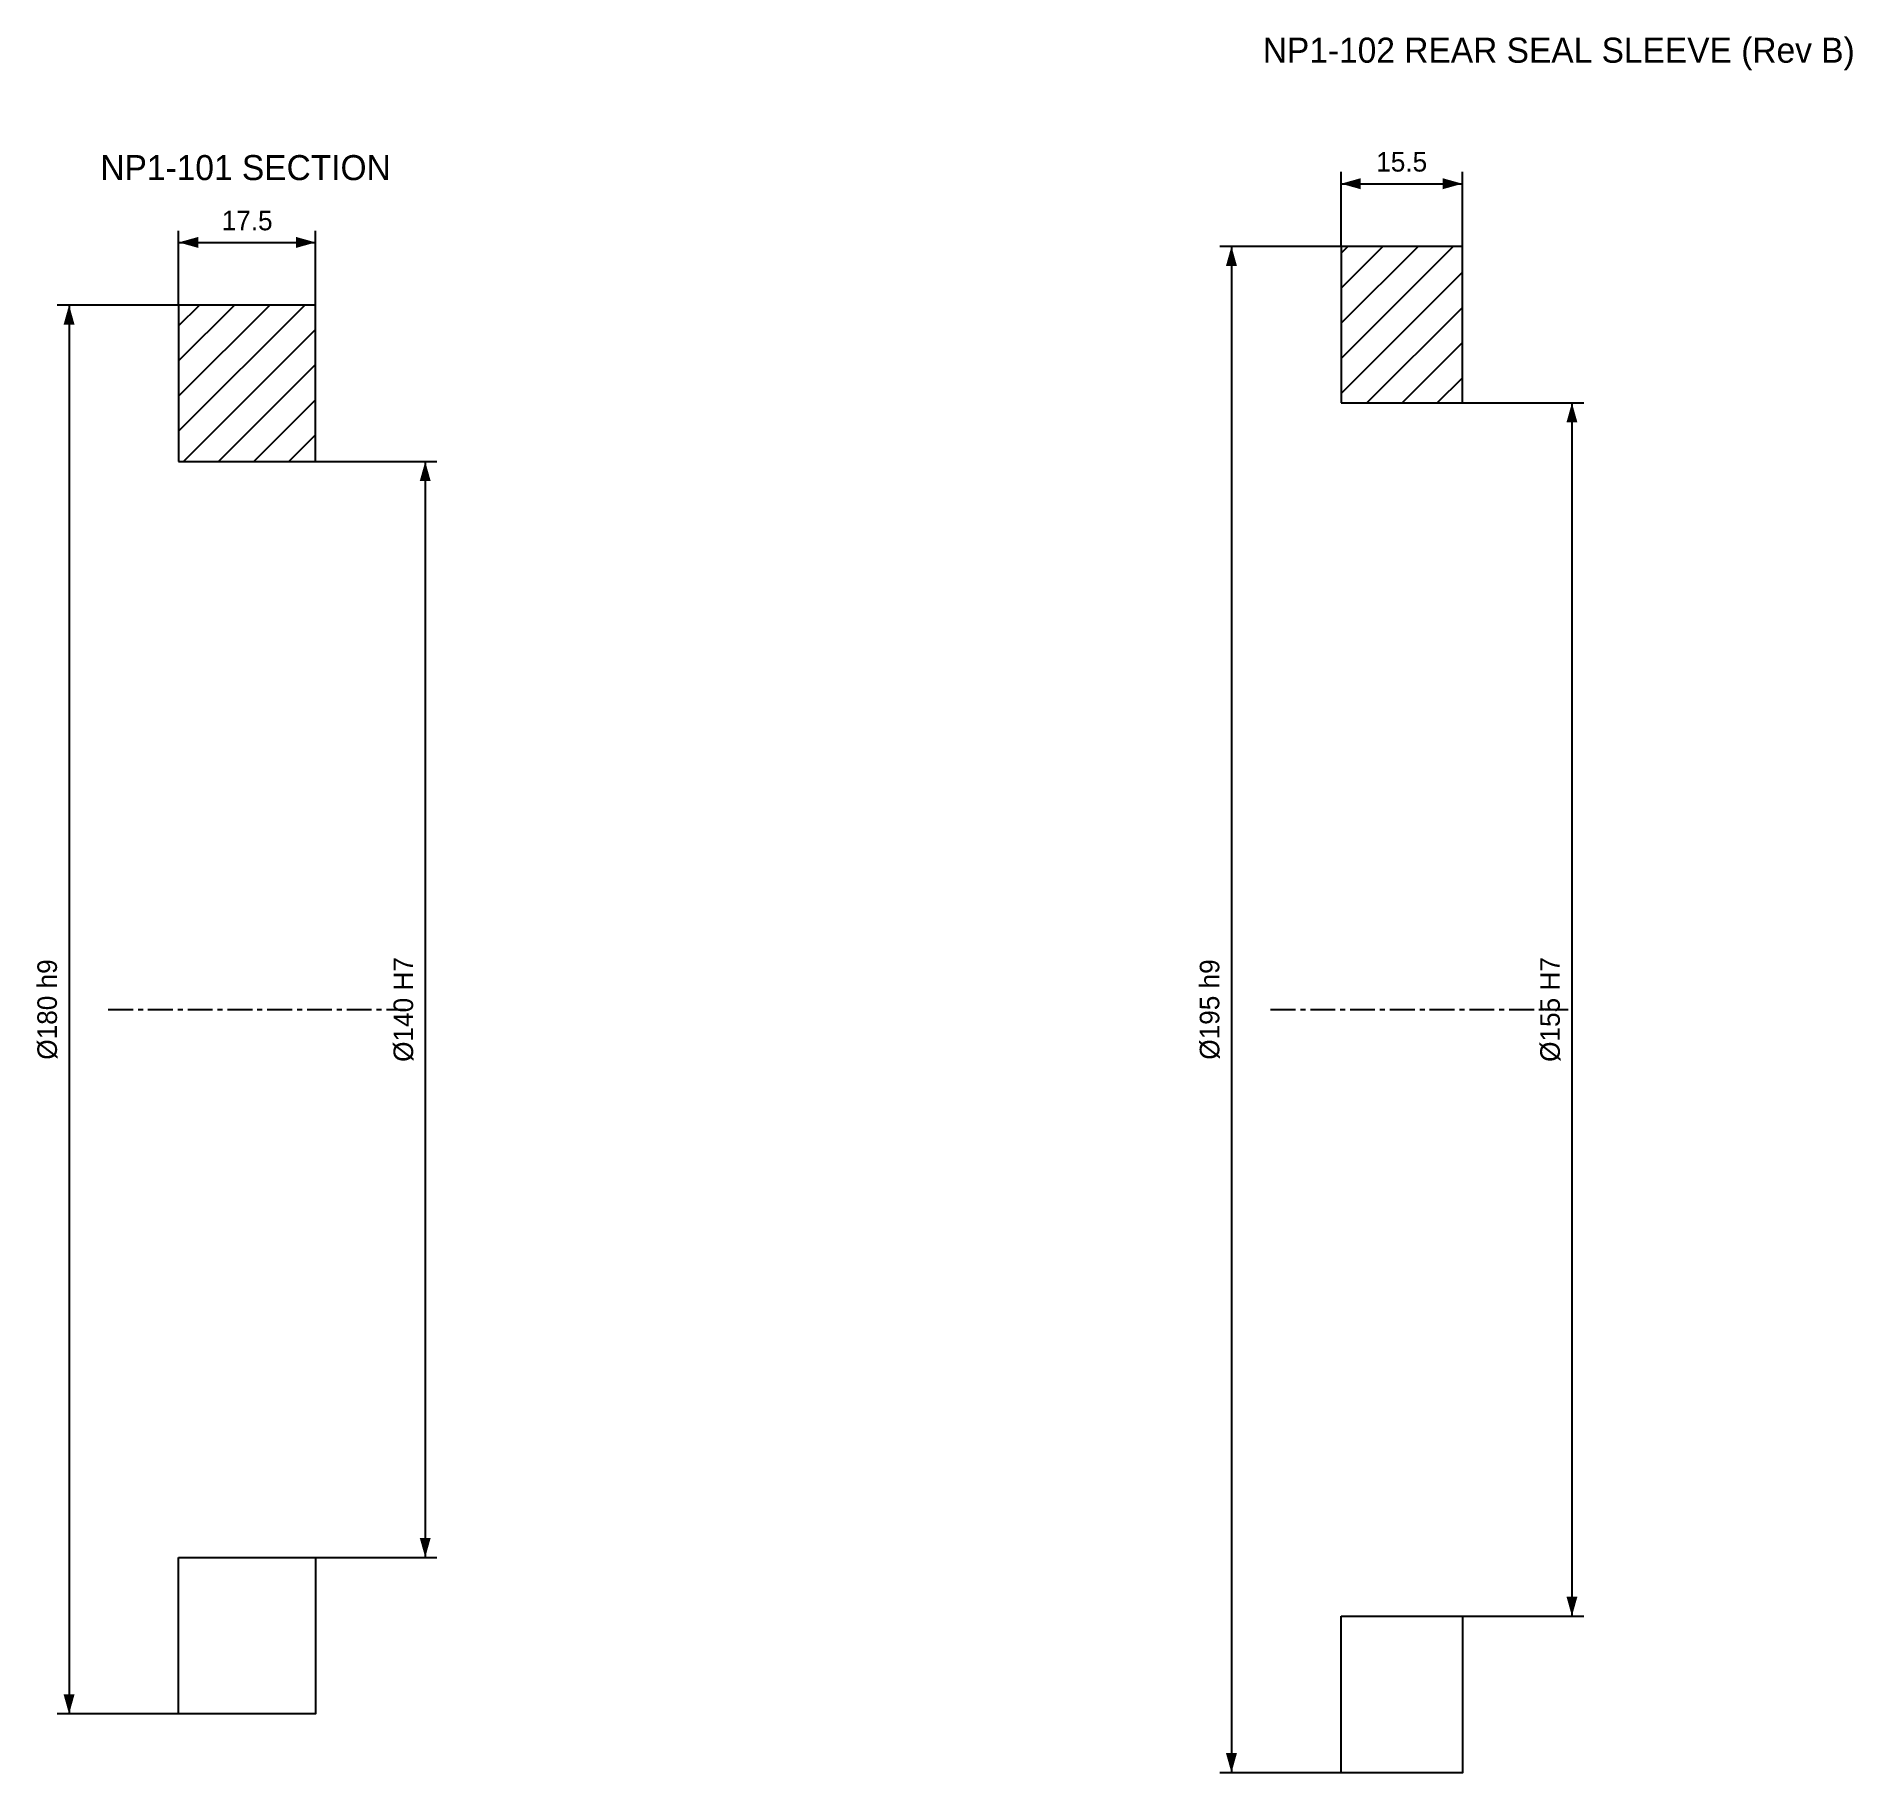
# Model space of a CAD drawing. Header units: millimetres. Extents: x -3 to 229, y -98 to 124.
import ezdxf
from ezdxf.enums import TextEntityAlignment as Align

# ---------------------------------------------------------------- set-up
doc = ezdxf.new("R2010")
doc.units = ezdxf.units.MM
doc.linetypes.add('CENTER', pattern=[5.08, 3.175, -0.635, 0.635, -0.635])
doc.linetypes.add('DASHED', pattern=[1.524, 1.27, -0.254])
for name, color, linetype in [('CENTER', 1, 'CENTER'), ('DIM', 3, 'Continuous'), ('HATCH', 9, 'Continuous'), ('HIDDEN', 8, 'DASHED'), ('OUTLINE', 7, 'Continuous'), ('TEXT', 3, 'Continuous')]:
    doc.layers.add(name, color=color, linetype=linetype)

msp = doc.modelspace()

# ---------------------------------------------------------------- hatches: boundary and pattern name
at = {"layer": 'DIM'}
for points in [[(164, 105.5), (166.5, 104.8), (166.5, 106.2)], [(179.5, 105.5), (177, 106.2), (177, 104.8)], [(15.5, 98), (18, 97.3), (18, 98.7)], [(33, 98), (30.5, 98.7), (30.5, 97.3)], [(150, 97.5), (149.3, 95), (150.7, 95)], [(1.5, 90), (0.8, 87.5), (2.2, 87.5)], [(193.5, 77.5), (192.8, 75), (194.2, 75)], [(47, 70), (46.3, 67.5), (47.7, 67.5)], [(47, -70), (47.7, -67.5), (46.3, -67.5)], [(193.5, -77.5), (194.2, -75), (192.8, -75)], [(1.5, -90), (2.2, -87.5), (0.8, -87.5)], [(150, -97.5), (150.7, -95), (149.3, -95)]]:
    msp.add_hatch(color=7, dxfattribs=at).paths.add_polyline_path(points)
at = {"layer": 'HATCH'}
h = msp.add_hatch(dxfattribs=at)
h.set_pattern_fill('ANSI31')
h.paths.add_polyline_path([(164, 77.5), (179.5, 77.5), (179.5, 97.5), (164, 97.5)])
h = msp.add_hatch(dxfattribs=at)
h.set_pattern_fill('ANSI31')
h.paths.add_polyline_path([(15.5, 70), (33, 70), (33, 90), (15.5, 90)])

# ---------------------------------------------------------------- linework, layer by layer
at = {"layer": 'CENTER'}
for p, q in [((6.5, 0), (44.5, 0)), ((155, 0), (193, 0))]:
    msp.add_line(p, q, dxfattribs=at)
at = {"layer": 'DIM'}
for p, q in [((164, 97.5), (164, 107)), ((179.5, 97.5), (179.5, 107)), ((164, 105.5), (179.5, 105.5)), ((15.5, 90), (15.5, 99.5)), ((15.5, 98), (33, 98)), ((33, 90), (33, 99.5)), ((164, 97.5), (148.5, 97.5)), ((150, 97.5), (150, -97.5)), ((15.5, 90), (0, 90)), ((1.5, 90), (1.5, -90)), ((179.5, 77.5), (195, 77.5)), ((193.5, 77.5), (193.5, -77.5)), ((33, 70), (48.5, 70)), ((47, 70), (47, -70)), ((33, -70), (48.5, -70)), ((179.5, -77.5), (195, -77.5)), ((15.5, -90), (0, -90)), ((164, -97.5), (148.5, -97.5))]:
    msp.add_line(p, q, dxfattribs=at)
at = {"layer": 'HIDDEN'}
msp.add_line((15.5, -70), (33, -70), dxfattribs=at)
at = {"layer": 'OUTLINE'}
for points in [[(164, 77.5), (179.5, 77.5), (179.5, 97.5), (164, 97.5)], [(15.5, 70), (33, 70), (33, 90), (15.5, 90)], [(15.5, -70), (33, -70), (33, -90), (15.5, -90)], [(164, -77.5), (179.5, -77.5), (179.5, -97.5), (164, -97.5)]]:
    msp.add_lwpolyline(points, close=True, dxfattribs=at)

# ---------------------------------------------------------------- texts
at = {"layer": 'DIM'}
for s, p in [('15.5', (171.75, 106.3)), ('17.5', (24.25, 98.8))]:
    msp.add_text(s, height=2.5, dxfattribs=at).set_placement(p, align=Align.BOTTOM_CENTER)
for s, p in [('Ø180 h9', (0.7, 0)), ('Ø140 H7', (46.2, 0)), ('Ø195 h9', (149.2, 0)), ('Ø155 H7', (192.7, 0))]:
    msp.add_text(s, height=2.5, rotation=90, dxfattribs=at).set_placement(p, align=Align.BOTTOM_CENTER)
at = {"layer": 'TEXT'}
for s, p in [('NP1-102 REAR SEAL SLEEVE (Rev B)', (154, 120)), ('NP1-101 SECTION', (5.5, 105))]:
    msp.add_text(s, height=3.2, dxfattribs=at).set_placement(p, align=Align.BOTTOM_LEFT)

doc.saveas('drawing.dxf')
